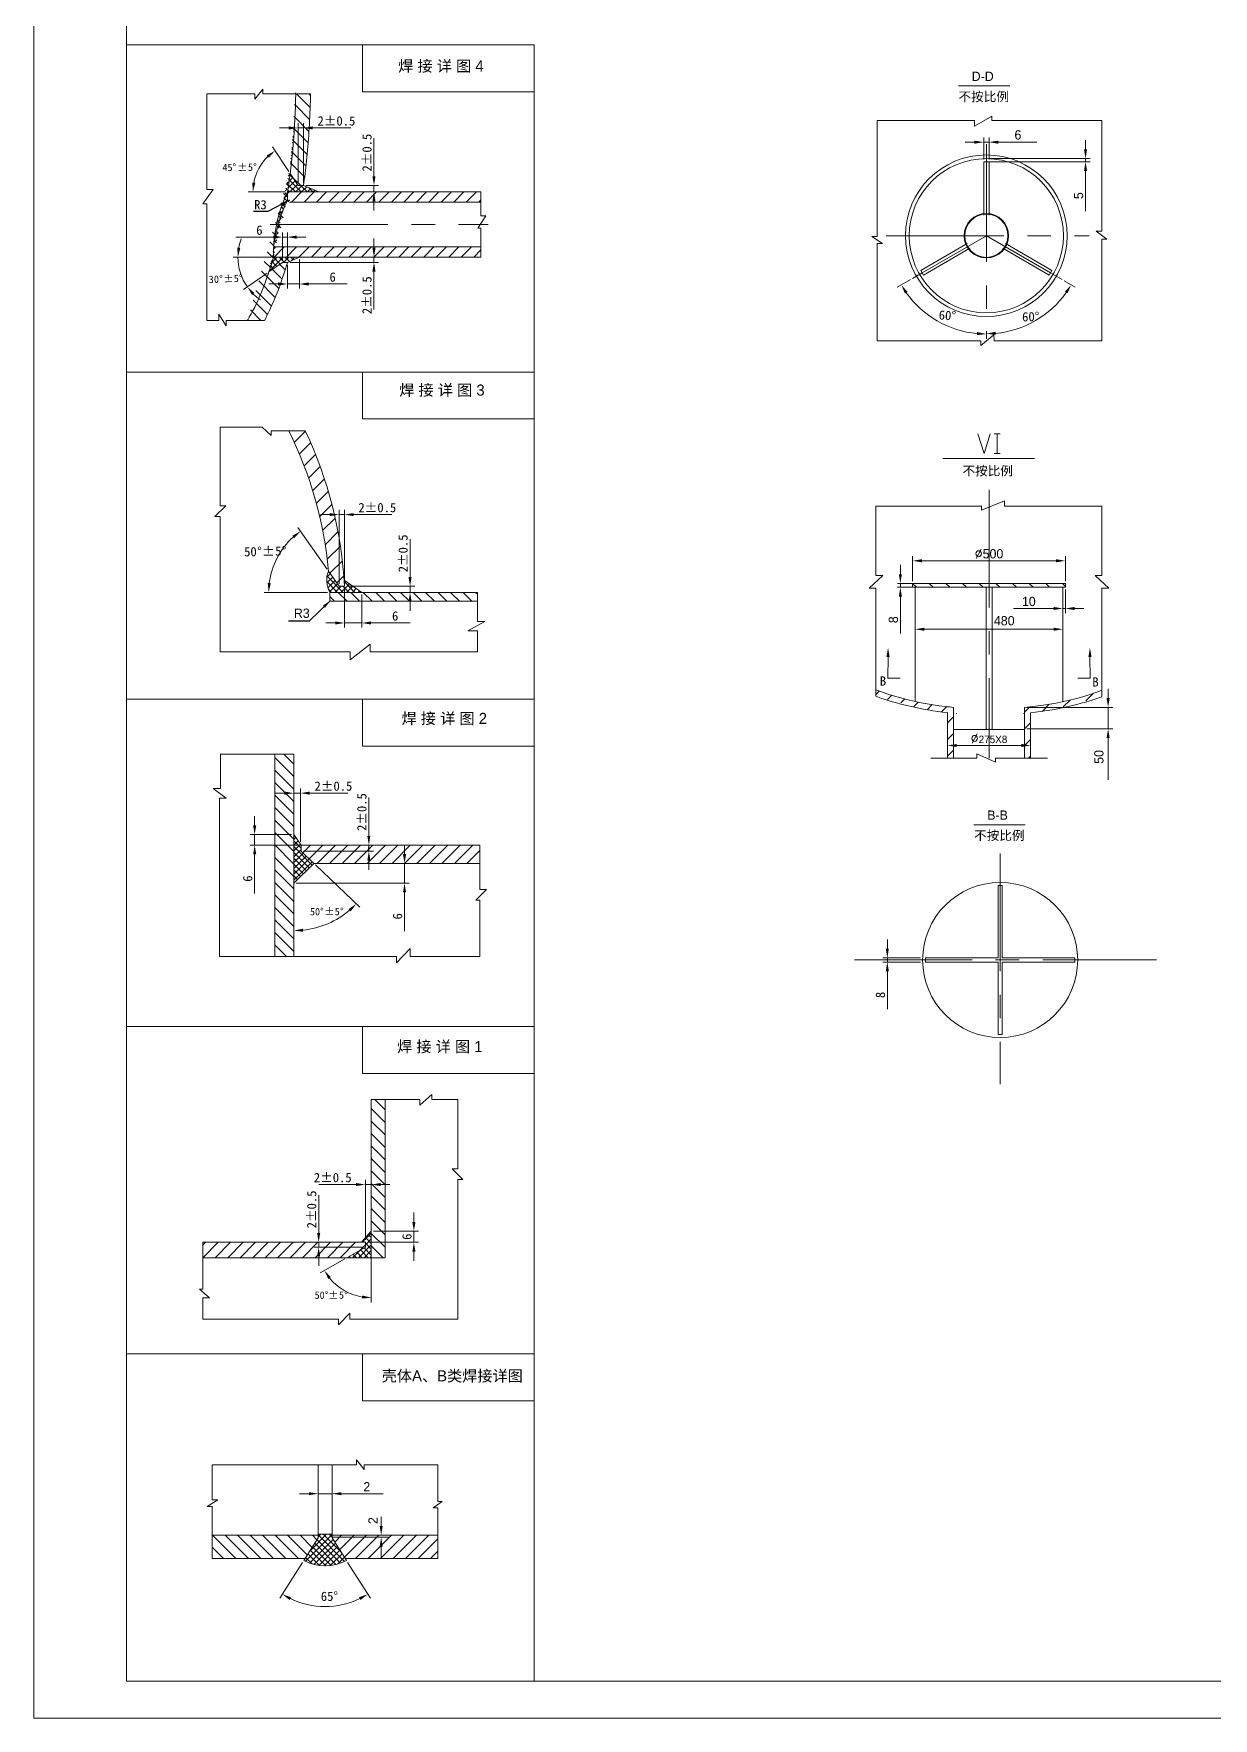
# Model space of a CAD drawing. Header units: millimetres. Extents: x 0 to 841, y 0 to 1189.
# Drawn here: x 0 to 318.3, y 0 to 454.5 of the extents above; entities that cross this region are included whole.
import ezdxf

# ---------------------------------------------------------------- set-up
doc = ezdxf.new("R2010")
doc.units = ezdxf.units.MM
doc.linetypes.add('CENTER', pattern=[50.8, 31.75, -6.35, 6.35, -6.35])
for name, color, linetype, lineweight in [('图层1', 6, 'CENTER', 5), ('图层2', 1, 'Continuous', 20), ('图层6', 7, 'Continuous', 5)]:
    doc.layers.add(name, color=color, linetype=linetype, lineweight=lineweight)
doc.styles.get("Standard").update_dxf_attribs({"font": 'SimSun.ttf'})
doc.dimstyles.new('ISO-25', dxfattribs={"dimtxt": 2.5, "dimasz": 2.5, "dimexe": 1.25, "dimexo": 0.625, "dimtad": 1, "dimdsep": 46, "dimtxsty": 'Standard', "dimcen": 2.5, "dimadec": 0, "dimazin": 0, "dimtfac": 1, "dimtmove": 0, "dimatfit": 3, "dimfxl": 1, "dimarcsym": 0})
pattern_1 = [(45, (14.1024, 0), (-0.7857724, 0.7857724), []), (135, (14.1024, 0), (-0.7857724, -0.7857724), [])]

msp = doc.modelspace()

# ---------------------------------------------------------------- hatches: boundary and pattern name
at = {"layer": '图层6'}
h = msp.add_hatch(dxfattribs=at)
h.set_pattern_fill('ANSI31', color=256, scale=0.75, angle=90, style=0)
h.set_pattern_definition([(135, (14.1024, 0), (-1.683798, -1.683798), [])])
edge = h.paths.add_edge_path()
edge.add_line((74.68, 438.22), (70.68, 438.22))
edge.add_ellipse((44.37, 441.86), major_axis=(0, 74.99), ratio=0.351351, start_angle=250.4406, end_angle=267.2167, ccw=False)
edge.add_line((69.19, 416.76), (71.33, 413.53))
edge.add_line((71.33, 413.53), (72.8, 413.53))
edge.add_spline(control_points=[(72.8, 413.53), (73.1, 415.67), (73.37, 417.86), (74.15, 425.34), (74.5, 430.77), (74.66, 436.91), (74.67, 437.56), (74.68, 438.22)], knot_values=[4.332816, 4.332816, 4.332816, 4.332816, 4.423246, 4.423246, 4.6388, 4.6388, 4.664706, 4.664706, 4.664706, 4.664706], degree=3, periodic=0)
edge = h.paths.add_edge_path()
edge.add_ellipse((44.37, 441.86), major_axis=(0, 74.99), ratio=0.351351, start_angle=210.3149, end_angle=226.4742, ccw=False)
edge.add_line((57.67, 377.13), (62.27, 377.13))
edge.add_spline(control_points=[(62.27, 377.13), (62.72, 377.98), (63.17, 378.86), (65.23, 383.18), (66.7, 387.02), (68.15, 391.74), (68.31, 392.26), (68.46, 392.79)], knot_values=[3.718894, 3.718894, 3.718894, 3.718894, 3.776583, 3.776583, 3.992137, 3.992137, 4.018486, 4.018486, 4.018486, 4.018486], degree=3, periodic=0)
edge.add_line((68.46, 392.79), (67.15, 392.79))
edge.add_line((67.15, 392.79), (63.47, 390.22))
h = msp.add_hatch(dxfattribs=at)
h.set_pattern_fill('ANSI37', color=256, scale=0.35, style=0)
h.set_pattern_definition(pattern_1)
edge = h.paths.add_edge_path()
edge.add_line((68.5, 411.79), (76.95, 411.79))
edge.add_line((76.95, 411.79), (72.8, 413.53))
edge.add_line((72.8, 413.53), (71.33, 413.53))
edge.add_line((71.33, 413.53), (69.19, 416.76))
edge.add_ellipse((44.37, 441.86), major_axis=(0, 74.99), ratio=0.351351, start_angle=246.3569, end_angle=250.4406, ccw=False)
edge = h.paths.add_edge_path()
edge.add_ellipse((44.37, 441.86), major_axis=(0, 74.99), ratio=0.351351, start_angle=226.4742, end_angle=230.5669, ccw=False)
edge.add_line((63.47, 390.22), (67.15, 392.79))
edge.add_line((67.15, 392.79), (68.46, 392.79))
edge.add_line((68.46, 392.79), (71.69, 394.23))
edge.add_line((71.69, 394.23), (64.72, 394.23))
h = msp.add_hatch(dxfattribs=at)
h.set_pattern_fill('ANSI31', color=256, scale=0.75, style=0)
h.set_pattern_definition([(45, (14.1024, 0), (-1.683798, 1.683798), [])])
h.paths.add_polyline_path([(68.5, 411.79), (68.5, 409.56, 0.414214), (69, 409.06), (120.64, 409.06), (120.64, 411.79)])
h.paths.add_polyline_path([(68.46, 396.97), (68.46, 394.23), (120.64, 394.23), (120.64, 396.97)])
h.paths.add_polyline_path([(67.15, 396.97), (65.32, 396.97, 0.378564), (64.72, 396.45, 0.000239), (64.72, 396.41, 0.000253), (64.72, 396.37), (64.72, 394.23), (67.15, 394.23)])
h.paths.add_polyline_path([(68.46, 396.97), (67.15, 396.97), (67.15, 394.23), (68.46, 394.23)])
h = msp.add_hatch(dxfattribs=at)
h.set_pattern_fill('ANSI37', color=256, scale=0.35, style=0)
h.set_pattern_definition(pattern_1)
h.paths.add_polyline_path([(65.51, 403.01), (65.95, 403.01, -0.047796), (68.5, 409.56), (68.5, 411.79, 0.060801)])
h = msp.add_hatch(dxfattribs=at)
h.set_pattern_fill('ANSI31', color=256, style=0)
h.paths.add_polyline_path([(73.24, 347.34), (68.79, 347.34, -0.092377), (79.54, 309.5), (82.4, 305.41), (82.4, 318.4, 0.068445)])
h.paths.add_polyline_path([(82.4, 318.4), (82.4, 305.41), (83.85, 305.41, 0.029384)])
h = msp.add_hatch(dxfattribs=at)
h.set_pattern_fill('ANSI37', color=256, scale=0.35, style=0)
h.set_pattern_definition([(45, (5.3928, 0), (-0.7857724, 0.7857724), []), (135, (5.3928, 0), (-0.7857724, -0.7857724), [])])
h.paths.add_polyline_path([(79.54, 309.5, 0.231911), (79.92, 303.76), (88.52, 303.76), (83.75, 307.05, -0.003694), (83.85, 305.41), (82.4, 305.41)])
h = msp.add_hatch(dxfattribs=at)
h.set_pattern_fill('ANSI31', color=256, angle=90, style=0)
h.paths.add_polyline_path([(256.94, 305.12), (257.75, 305.12), (257.75, 306.16), (237.15, 306.16), (237.15, 305.12)])
h.paths.add_polyline_path([(278.35, 305.12), (278.35, 306.16), (257.75, 306.16), (257.75, 305.12), (258.56, 305.12)])
h = msp.add_hatch(dxfattribs=at)
h.set_pattern_fill('ANSI31', color=256, scale=0.75, angle=90, style=0)
h.set_pattern_definition([(135, (5.3928, 0), (-1.683798, -1.683798), [])])
h.paths.add_polyline_path([(83.85, 301.39), (83.85, 303.76), (79.92, 303.76), (79.92, 301.59, 0.414214), (80.12, 301.39)])
h.paths.add_polyline_path([(119.7, 301.39), (119.7, 303.76), (83.85, 303.76), (83.85, 301.39)])
h = msp.add_hatch(dxfattribs=at)
h.set_pattern_fill('ANSI31', color=256, style=0)
h.set_pattern_definition([(45, (-11.1453, -56.4635), (-2.245064, 2.245064), [])])
edge = h.paths.add_edge_path()
edge.add_spline(control_points=[(248.13, 272.74), (247.41, 272.81), (246.69, 272.89), (241.54, 273.51), (237.26, 274.35), (231.2, 276.04), (229.17, 276.71), (227.26, 277.45)], knot_values=[0.889045, 0.889045, 0.889045, 0.889045, 0.934296, 0.934296, 1.216285, 1.216285, 1.368984, 1.368984, 1.368984, 1.368984], degree=3, periodic=0)
edge.add_line((227.26, 277.45), (227.26, 275.73))
edge.add_ellipse((257.9, 294.31), major_axis=(-49.54, 0), ratio=0.477167, start_angle=51.794, end_angle=76.7262)
edge.add_line((246.53, 271.3), (246.53, 258.99))
edge.add_line((246.53, 258.99), (248.13, 258.99))
edge.add_line((248.13, 258.99), (248.13, 272.74))
edge = h.paths.add_edge_path()
edge.add_line((267.37, 258.99), (268.97, 258.99))
edge.add_line((268.97, 258.99), (268.97, 271.27))
edge.add_ellipse((257.9, 294.31), major_axis=(-49.54, 0), ratio=0.477167, start_angle=102.9035, end_angle=127.7484)
edge.add_line((288.23, 275.62), (288.23, 277.33))
edge.add_spline(control_points=[(288.23, 277.33), (287.29, 276.97), (286.33, 276.63), (281.58, 275.08), (277.44, 274.11), (271.22, 273.13), (269.3, 272.9), (267.37, 272.71)], knot_values=[1.766084, 1.766084, 1.766084, 1.766084, 1.84063, 1.84063, 2.122619, 2.122619, 2.244247, 2.244247, 2.244247, 2.244247], degree=3, periodic=0)
edge.add_line((267.37, 272.71), (267.37, 258.99))
h = msp.add_hatch(dxfattribs=at)
h.set_pattern_fill('ANSI31', color=256, scale=0.75, angle=90, style=0)
h.set_pattern_definition([(135, (12.6188, 5.137), (-1.683798, -1.683798), [])])
h.paths.add_polyline_path([(70.17, 260.12), (65.03, 260.12), (65.03, 238.41), (70.17, 238.41)])
h.paths.add_polyline_path([(65.03, 238.41), (65.03, 235.57), (70.17, 235.57), (70.17, 238.41)])
h.paths.add_polyline_path([(65.03, 205.5), (70.17, 205.5), (70.17, 235.57), (65.03, 235.57)])
h = msp.add_hatch(dxfattribs=at)
h.set_pattern_fill('ANSI37', color=256, scale=0.35, style=0)
h.set_pattern_definition([(45, (12.6188, 5.1369), (-0.7857724, 0.7857724), []), (135, (12.6188, 5.1369), (-0.7857724, -0.7857724), [])])
h.paths.add_polyline_path([(72.17, 233.93), (72.17, 235.57), (70.17, 238.41), (70.17, 225.32), (75.62, 230.64)])
h = msp.add_hatch(dxfattribs=at)
h.set_pattern_fill('ANSI31', color=256, scale=0.75, style=0)
h.set_pattern_definition([(45, (12.6188, 5.137), (-1.683798, 1.683798), [])])
h.paths.add_polyline_path([(120.33, 230.64), (120.33, 235.57), (72.17, 235.57), (72.17, 234.42), (72.17, 233.93), (75.62, 230.64)])
h = msp.add_hatch(dxfattribs=at)
h.set_pattern_fill('ANSI31', color=256, scale=0.75, angle=90, style=0)
h.set_pattern_definition([(135, (-10.877, 3.7942), (-1.683798, -1.683798), [])])
h.paths.add_polyline_path([(91.09, 128.42), (94.85, 128.42), (94.85, 166.96), (91.09, 166.96)])
h.paths.add_polyline_path([(91.09, 124.27), (94.85, 124.27), (94.85, 128.42), (91.09, 128.42)])
h = msp.add_hatch(dxfattribs=at)
h.set_pattern_fill('ANSI31', color=256, scale=0.75, style=0)
h.set_pattern_definition([(45, (-10.877, 3.7942), (-1.683798, 1.683798), [])])
h.paths.add_polyline_path([(84.5, 124.27), (89.48, 127.11), (89.48, 128.42), (45.6, 128.42), (45.6, 124.27)])
h = msp.add_hatch(dxfattribs=at)
h.set_pattern_fill('ANSI37', color=256, scale=0.35, style=0)
h.set_pattern_definition([(45, (-10.8771, 3.7942), (-0.7857724, 0.7857724), []), (135, (-10.8771, 3.7942), (-0.7857724, -0.7857724), [])])
h.paths.add_polyline_path([(84.5, 124.27), (91.09, 124.27), (91.09, 131.43), (88.44, 128.42), (89.48, 128.42), (89.48, 127.11)])
h = msp.add_hatch(dxfattribs=at)
h.set_pattern_fill('ANSI31', color=256, scale=0.75, angle=90, style=0)
h.paths.add_polyline_path([(76.74, 48.68), (76.74, 49.38), (48.17, 49.38), (48.17, 43.09), (73.18, 43.09)])
h = msp.add_hatch(dxfattribs=at)
h.set_pattern_fill('ANSI37', color=256, scale=0.35, style=0)
h.set_pattern_definition([(45, (0, 8.3333), (-0.785772, 0.785772), []), (135, (0, 8.3333), (-0.785772, -0.785772), [])])
h.paths.add_polyline_path([(80.5, 48.68), (80.5, 49.38), (80.5, 49.65), (76.74, 49.65), (76.74, 49.38), (76.74, 48.68), (72.86, 42.59, 0.253308), (84.38, 42.59)])
h = msp.add_hatch(dxfattribs=at)
h.set_pattern_fill('ANSI31', color=256, scale=0.75, style=0)
h.paths.add_polyline_path([(109.07, 49.38), (80.5, 49.38), (80.5, 48.68), (84.06, 43.09), (109.07, 43.09)])

# ---------------------------------------------------------------- linework, layer by layer
at = {"layer": '图层1'}
for p, q in [((257.03, 424.68), (257.03, 374.82)), ((63.84, 403.01), (122.66, 403.01)), ((230.02, 399.97), (284.73, 399.97)), ((257.03, 399.97), (239.73, 389.98)), ((257.03, 399.97), (274.33, 389.98)), ((239.73, 389.98), (237.09, 388.46)), ((274.33, 389.98), (277.49, 388.16)), ((257.75, 331.43), (257.75, 258.99)), ((260.76, 233.31), (260.76, 171.11)), ((221.43, 204.58), (302.93, 204.58))]:
    msp.add_line(p, q, dxfattribs=at)
at = {"layer": '图层2'}
for p, q in [((70.68, 438.22), (74.68, 438.22)), ((256.31, 405.51), (256.31, 419.95)), ((256.31, 419.95), (257.75, 419.95)), ((257.75, 405.51), (257.75, 419.95)), ((71.33, 413.53), (69.19, 416.76)), ((68.5, 411.79), (120.64, 411.79)), ((68.5, 411.79), (68.5, 409.56)), ((69, 409.06), (120.64, 409.06)), ((71.33, 413.53), (72.8, 413.53)), ((72.8, 413.53), (76.95, 411.79)), ((64.72, 394.23), (64.72, 396.37)), ((65.32, 396.97), (120.64, 396.97)), ((251.88, 397.83), (239.37, 390.61)), ((252.59, 396.58), (240.09, 389.36)), ((261.47, 396.58), (273.97, 389.36)), ((262.18, 397.83), (274.69, 390.61)), ((67.15, 392.79), (63.47, 390.22)), ((64.72, 394.23), (120.64, 394.23)), ((67.15, 392.79), (68.46, 392.79)), ((68.46, 392.79), (71.69, 394.23)), ((240.09, 389.36), (239.37, 390.61)), ((274.69, 390.61), (273.97, 389.36)), ((82.4, 305.41), (79.54, 309.5)), ((83.85, 305.41), (82.4, 305.41)), ((88.52, 303.76), (83.75, 307.05)), ((237.15, 305.12), (237.15, 306.16)), ((237.15, 306.16), (278.35, 306.16)), ((256.94, 305.12), (237.15, 305.12)), ((237.83, 305.12), (237.83, 274.34)), ((256.94, 266.72), (256.94, 305.12)), ((256.94, 305.12), (258.56, 305.12)), ((258.56, 266.72), (258.56, 305.12)), ((258.56, 305.12), (278.35, 305.12)), ((277.67, 305.12), (277.67, 274.34)), ((278.35, 306.16), (278.35, 305.12)), ((79.92, 303.76), (119.7, 303.76)), ((79.92, 303.76), (79.92, 301.59)), ((80.12, 301.39), (119.7, 301.39)), ((230.48, 280.61), (233.75, 280.6)), ((285.01, 280.61), (281.74, 280.6)), ((248.13, 258.99), (248.13, 272.74)), ((267.37, 258.99), (267.37, 272.74)), ((246.53, 258.99), (246.53, 271.3)), ((268.97, 258.99), (268.97, 271.3)), ((248.13, 266.72), (267.37, 266.72)), ((65.03, 260.12), (65.03, 205.5)), ((70.17, 260.12), (70.17, 205.5)), ((72.17, 235.57), (70.17, 238.41)), ((72.17, 235.57), (120.33, 235.57)), ((72.17, 235.57), (72.17, 233.93)), ((72.17, 235.57), (72.17, 234.42)), ((72.17, 233.93), (75.62, 230.64)), ((75.62, 230.64), (70.17, 225.32)), ((75.62, 230.64), (120.33, 230.64)), ((76.24, 230.64), (103.53, 230.64)), ((260.2, 205.14), (260.2, 224.71)), ((260.2, 224.71), (260.76, 224.71)), ((261.32, 224.71), (260.76, 224.71)), ((261.32, 205.14), (261.32, 224.71)), ((260.2, 205.14), (240.63, 205.14)), ((240.63, 205.14), (240.63, 204.58)), ((240.63, 204.02), (240.63, 204.58)), ((261.32, 205.14), (280.89, 205.14)), ((280.89, 205.14), (280.89, 204.58)), ((280.89, 204.02), (280.89, 204.58)), ((260.2, 204.02), (240.63, 204.02)), ((260.2, 204.02), (260.2, 184.45)), ((261.32, 204.02), (261.32, 184.45)), ((261.32, 204.02), (280.89, 204.02)), ((260.2, 184.45), (260.76, 184.45)), ((261.32, 184.45), (260.76, 184.45)), ((91.09, 166.96), (91.09, 124.27)), ((91.09, 166.96), (94.85, 166.96)), ((94.85, 166.96), (94.85, 124.27)), ((91.09, 132.05), (91.09, 159.94)), ((45.6, 124.27), (45.6, 128.42)), ((45.6, 128.42), (89.48, 128.42)), ((88.86, 128.42), (53.17, 128.42)), ((91.09, 131.43), (88.44, 128.42)), ((89.48, 128.42), (89.48, 127.11)), ((94.85, 124.27), (45.6, 124.27)), ((89.48, 127.11), (84.5, 124.27)), ((89.48, 127.11), (89.48, 127.11)), ((48.17, 49.38), (76.74, 49.38)), ((76.74, 48.68), (72.86, 42.59)), ((76.74, 49.65), (80.5, 49.65)), ((76.74, 49.38), (76.74, 48.68)), ((109.07, 49.38), (80.5, 49.38)), ((80.5, 48.68), (80.5, 49.38)), ((80.5, 48.68), (80.5, 48.68)), ((80.5, 48.68), (84.38, 42.59)), ((48.17, 43.09), (73.18, 43.09)), ((109.07, 43.09), (84.06, 43.09))]:
    msp.add_line(p, q, dxfattribs=at)
at = {"layer": '图层2', "color": 0}
msp.add_lwpolyline([(25, 10), (831, 10), (831, 1179), (25, 1179)], close=True, dxfattribs=at)
at = {"layer": '图层2'}
for centre, radius in [((257.03, 399.97), 21.8), ((257.03, 399.97), 20.8), ((257.03, 399.97), 6), ((257.03, 399.97), 5.83), ((260.76, 204.58), 20.92)]:
    msp.add_circle(centre, radius, dxfattribs=at)
for centre, radius, start, end in [((102.97, 395.16), 38.27, 154.234, 178.1789), ((101.37, 392.98), 36.81, 153.2306, 174.647), ((69, 409.56), 0.5, 180, 270), ((65.32, 396.37), 0.6, 90, 180), ((-27.36, 299.57), 107.37, 5.3068, 26.4182), ((-27.36, 299.57), 111.37, 3.0059, 25.4003), ((85.58, 307.01), 6.53, 157.6592, 209.8861), ((80.12, 301.59), 0.2, 180, 270), ((78.62, 53.23), 12.1, 241.571, 298.429)]:
    msp.add_arc(centre, radius, start, end, dxfattribs=at)
for centre, major_axis, ratio, start_param, end_param in [((44.37, 441.86), (0, 74.99), 0.351351, 4.29974, 4.663811), ((44.37, 441.86), (0, 74.99), 0.351351, 3.670688, 4.024151), ((257.9, 294.31), (-49.54, 0), 0.477167, 0.903977, 1.339125), ((257.9, 294.31), (-49.54, 0), 0.477167, 1.796004, 2.22963)]:
    msp.add_ellipse(centre, major_axis=major_axis, ratio=ratio, start_param=start_param, end_param=end_param, dxfattribs=at)
for points, knots in [([(72.8, 413.53), (73.1, 415.67), (73.37, 417.86), (74.15, 425.34), (74.5, 430.77), (74.66, 436.91), (74.67, 437.56), (74.68, 438.22)], [4.332816, 4.332816, 4.332816, 4.332816, 4.4232458, 4.4232458, 4.6388002, 4.6388002, 4.6647063, 4.6647063, 4.6647063, 4.6647063]), ([(62.27, 377.13), (62.72, 377.98), (63.17, 378.86), (65.23, 383.18), (66.7, 387.02), (68.15, 391.74), (68.31, 392.26), (68.46, 392.79)], [3.7188936, 3.7188936, 3.7188936, 3.7188936, 3.7765826, 3.7765826, 3.992137, 3.992137, 4.0184857, 4.0184857, 4.0184857, 4.0184857]), ([(227.26, 277.45), (229.17, 276.71), (231.2, 276.04), (237.26, 274.35), (241.54, 273.51), (246.69, 272.89), (247.41, 272.81), (248.13, 272.74)], [0.8890454, 0.8890454, 0.8890454, 0.8890454, 1.0417443, 1.0417443, 1.3237334, 1.3237334, 1.3689839, 1.3689839, 1.3689839, 1.3689839]), ([(267.37, 272.71), (269.3, 272.9), (271.22, 273.13), (277.44, 274.11), (281.58, 275.08), (286.33, 276.63), (287.29, 276.97), (288.23, 277.33)], [1.7660841, 1.7660841, 1.7660841, 1.7660841, 1.8877117, 1.8877117, 2.1697008, 2.1697008, 2.2442467, 2.2442467, 2.2442467, 2.2442467])]:
    msp.add_open_spline(points, degree=3, knots=knots, dxfattribs=at)
at = {"layer": '图层6'}
for p, q in [((135, 451.5), (25, 451.5)), ((88.76, 451.5), (88.76, 438.83)), ((135, 451.5), (135, 10)), ((59.69, 438.22), (46.7, 438.22)), ((46.7, 438.22), (46.7, 412.41)), ((61.84, 439.53), (59.69, 436.78)), ((59.69, 436.78), (59.69, 438.22)), ((61.84, 438.22), (61.84, 439.53)), ((61.84, 438.22), (70.68, 438.22)), ((88.76, 438.83), (135, 438.83)), ((249.49, 440.39), (263.33, 440.39)), ((253.81, 429.51), (258.51, 432.24)), ((258.51, 432.24), (258.51, 431.02)), ((68.83, 429.05), (66.33, 429.05)), ((71.33, 414.15), (71.33, 430.3)), ((71.33, 429.05), (72.8, 429.05)), ((72.8, 414.15), (72.8, 430.3)), ((75.3, 429.05), (85.56, 429.05)), ((227.6, 431.02), (253.81, 431.02)), ((227.6, 399.8), (227.6, 431.02)), ((253.81, 431.02), (253.81, 429.51)), ((258.51, 431.02), (288.23, 431.02)), ((288.23, 431.02), (288.23, 401.24)), ((68.85, 417.28), (64.43, 423.96)), ((91.81, 416.03), (91.81, 426.26)), ((253.81, 425.21), (251.31, 425.21)), ((256.31, 420.57), (256.31, 426.46)), ((256.31, 425.21), (257.75, 425.21)), ((257.75, 420.57), (257.75, 426.46)), ((260.25, 425.21), (270.67, 425.21)), ((283.8, 423.28), (283.8, 425.78)), ((257.66, 420.78), (285.05, 420.78)), ((257.66, 419.95), (285.05, 419.95)), ((283.8, 420.78), (283.8, 419.95)), ((283.8, 417.45), (283.8, 406.61)), ((48.42, 412.41), (45.65, 408.6)), ((46.7, 412.41), (48.42, 412.41)), ((67.88, 411.79), (57.9, 411.79)), ((76.89, 411.81), (72.8, 413.53)), ((73.42, 413.53), (93.06, 413.53)), ((77.57, 411.79), (93.06, 411.79)), ((91.81, 411.79), (91.81, 413.53)), ((91.81, 409.29), (91.81, 406.79)), ((120.64, 411.79), (120.64, 409.06)), ((120.64, 409.06), (120.64, 405.37)), ((45.65, 408.6), (46.7, 408.6)), ((46.7, 408.6), (46.7, 377.13)), ((121.98, 405.37), (119.84, 401.98)), ((120.64, 405.37), (121.98, 405.37)), ((67.15, 393.41), (67.15, 400.85)), ((68.46, 393.41), (68.46, 400.85)), ((119.84, 401.98), (120.64, 401.98)), ((120.64, 401.98), (120.64, 394.23)), ((288.23, 401.24), (286.67, 401.24)), ((286.67, 401.24), (289.53, 399.02)), ((64.65, 399.6), (54.55, 399.6)), ((68.46, 399.6), (67.15, 399.6)), ((70.96, 399.6), (73.46, 399.6)), ((91.81, 396.73), (91.81, 399.23)), ((229.04, 397.85), (226.17, 399.8)), ((226.17, 399.8), (227.6, 399.8)), ((227.6, 371.66), (227.6, 397.85)), ((227.6, 397.85), (229.04, 397.85)), ((288.23, 399.02), (288.23, 371.66)), ((289.53, 399.02), (288.23, 399.02)), ((64.09, 394.23), (53.86, 394.23)), ((68.46, 392.16), (68.46, 385.7)), ((69.09, 392.79), (93.06, 392.79)), ((71.69, 393.61), (71.69, 385.7)), ((72.2, 394.23), (93.06, 394.23)), ((91.81, 394.23), (91.81, 392.79)), ((62.96, 389.87), (56.62, 385.45)), ((65.96, 386.95), (63.46, 386.95)), ((68.46, 386.95), (71.69, 386.95)), ((74.19, 386.95), (84.62, 386.95)), ((91.81, 390.29), (91.81, 380.05)), ((236.54, 388.14), (232.98, 386.09)), ((278.04, 387.84), (281.02, 386.12)), ((49.92, 377.13), (49.92, 378.84)), ((49.92, 378.84), (51.97, 375.64)), ((46.7, 377.13), (49.92, 377.13)), ((51.97, 375.64), (51.97, 377.13)), ((51.97, 377.13), (57.67, 377.13)), ((57.67, 377.13), (62.27, 377.13)), ((259.03, 373.23), (255.51, 370.36)), ((257.03, 374.19), (257.03, 372.27)), ((257.03, 374.19), (257.03, 372.2)), ((259.16, 371.66), (259.03, 373.23)), ((255.51, 371.66), (227.6, 371.66)), ((255.51, 370.36), (255.51, 371.66)), ((288.23, 371.66), (259.16, 371.66)), ((135, 363.2), (25, 363.2)), ((88.76, 363.2), (88.76, 350.53)), ((88.76, 350.53), (135, 350.53)), ((61.65, 348.3), (50.3, 348.3)), ((50.3, 348.3), (50.3, 327.14)), ((64.1, 346.08), (61.65, 348.3)), ((68.79, 347.34), (64.1, 347.34)), ((64.1, 347.34), (64.1, 346.08)), ((73.24, 347.34), (68.79, 347.34)), ((254.76, 346.52), (256.41, 341.21)), ((258.06, 346.52), (256.41, 341.21)), ((259.15, 346.52), (260.76, 346.52)), ((260.76, 346.52), (259.96, 346.52)), ((259.96, 346.52), (259.96, 341.21)), ((259.96, 341.21), (259.15, 341.21)), ((259.15, 341.21), (260.76, 341.21)), ((245.25, 339.88), (270.01, 339.88)), ((255.71, 325.91), (261.92, 328.45)), ((261.92, 328.45), (261.92, 327)), ((51.82, 327.14), (48.89, 324.22)), ((48.89, 324.22), (50.3, 324.22)), ((50.3, 327.14), (51.82, 327.14)), ((50.3, 324.22), (50.3, 287.69)), ((79.9, 324.74), (77.4, 324.74)), ((82.4, 306.03), (82.4, 325.99)), ((82.4, 324.74), (83.85, 324.74)), ((83.85, 306.03), (83.85, 325.99)), ((86.35, 324.74), (96.59, 324.74)), ((227.26, 308.32), (227.26, 327)), ((227.26, 327), (255.71, 327)), ((255.71, 327), (255.71, 325.91)), ((261.92, 327), (288.23, 327)), ((288.23, 308.32), (288.23, 327)), ((79.18, 310.01), (71.3, 321.3)), ((101.55, 307.91), (101.55, 318.14)), ((233.83, 308.66), (233.83, 311.16)), ((237.15, 306.79), (237.15, 313.52)), ((239.65, 312.27), (275.85, 312.27)), ((278.35, 306.79), (278.35, 313.52)), ((83.85, 304.78), (83.85, 294.25)), ((84.47, 305.41), (102.8, 305.41)), ((101.55, 303.76), (101.55, 305.41)), ((225.42, 304.86), (229.12, 308.32)), ((227.26, 304.86), (225.42, 304.86)), ((229.12, 308.32), (227.26, 308.32)), ((227.26, 275.73), (227.26, 304.86)), ((237.15, 306.16), (233.07, 306.16)), ((237.15, 305.12), (233.07, 305.12)), ((233.83, 306.16), (233.83, 305.12)), ((290.07, 304.86), (286.38, 308.32)), ((286.38, 308.32), (288.23, 308.32)), ((288.23, 275.62), (288.23, 304.86)), ((288.23, 304.86), (290.07, 304.86)), ((79.3, 303.76), (62.15, 303.76)), ((88.52, 303.14), (88.52, 294.25)), ((88.86, 303.76), (102.8, 303.76)), ((101.55, 301.26), (101.55, 298.76)), ((119.7, 295.86), (119.7, 303.76)), ((233.83, 302.62), (233.83, 292.62)), ((237.83, 304.5), (237.83, 292.56)), ((277.67, 304.5), (277.67, 292.56)), ((277.67, 303.87), (277.67, 298.16)), ((278.35, 304.5), (278.35, 298.16)), ((81.35, 295.5), (78.85, 295.5)), ((83.85, 295.5), (88.52, 295.5)), ((91.02, 295.5), (101.55, 295.5)), ((117.11, 293.41), (121.69, 295.86)), ((121.69, 295.86), (119.7, 295.86)), ((275.17, 299.41), (264.34, 299.41)), ((278.35, 299.41), (277.67, 299.41)), ((280.85, 299.41), (283.35, 299.41)), ((119.7, 293.41), (117.11, 293.41)), ((119.7, 287.69), (119.7, 293.41)), ((240.33, 293.81), (275.17, 293.81)), ((50.3, 287.69), (85.37, 287.69)), ((85.37, 285.56), (90.77, 289.81)), ((85.37, 287.69), (85.37, 285.56)), ((90.77, 289.81), (90.77, 287.69)), ((90.77, 287.69), (119.7, 287.69)), ((230.48, 280.61), (230.5, 286.34)), ((285.01, 280.61), (284.99, 286.34)), ((289.89, 275.24), (289.89, 277.74)), ((135, 274.9), (25, 274.9)), ((88.76, 274.9), (88.76, 262.23)), ((267.99, 272.74), (291.14, 272.74)), ((289.89, 272.74), (289.89, 266.95)), ((246.53, 260.21), (246.53, 263.71)), ((267.99, 266.95), (291.14, 266.95)), ((268.97, 260.19), (268.97, 263.71)), ((289.89, 264.45), (289.89, 253.2)), ((50.39, 250.84), (50.39, 260.12)), ((50.39, 260.12), (65.03, 260.12)), ((65.03, 260.12), (70.17, 260.12)), ((88.76, 262.23), (135, 262.23)), ((249.03, 262.46), (266.47, 262.46)), ((254.43, 258.99), (254.43, 260.16)), ((254.43, 260.16), (259.5, 257.93)), ((242.05, 258.99), (254.43, 258.99)), ((259.5, 257.93), (259.5, 258.99)), ((259.5, 258.99), (273.49, 258.99)), ((51.95, 248.27), (48.39, 250.84)), ((48.39, 250.84), (50.39, 250.84)), ((70.17, 239.04), (70.17, 250.84)), ((72, 236.44), (72, 250.84)), ((50.1, 205.5), (50.1, 248.27)), ((50.1, 248.27), (51.95, 248.27)), ((67.67, 249.59), (65.17, 249.59)), ((70.17, 249.59), (72, 249.59)), ((74.5, 249.59), (84.73, 249.59)), ((90.43, 238.07), (90.43, 248.4)), ((59.62, 240.91), (59.62, 243.41)), ((253.68, 241.07), (267.51, 241.07)), ((69.55, 238.41), (58.37, 238.41)), ((59.62, 238.41), (59.62, 235.57)), ((71.55, 235.57), (58.37, 235.57)), ((59.62, 233.07), (59.62, 222.51)), ((72.8, 235.57), (91.68, 235.57)), ((72.8, 233.93), (91.68, 233.93)), ((90.41, 235.57), (90.36, 234.42)), ((90.43, 233.93), (90.43, 235.57)), ((100.05, 233.14), (100.05, 235.64)), ((120.33, 235.57), (120.33, 230.64)), ((76.07, 230.21), (87.96, 218.85)), ((76.24, 230.64), (101.3, 230.64)), ((90.43, 231.43), (90.43, 228.93)), ((100.05, 230.64), (100.05, 225.32)), ((120.33, 230.64), (120.33, 223.58)), ((70.8, 225.32), (101.3, 225.32)), ((100.05, 222.82), (100.05, 212.39)), ((122.14, 223.58), (119.29, 220.73)), ((120.33, 223.58), (122.14, 223.58)), ((119.29, 220.73), (119.29, 220.73)), ((119.29, 220.73), (119.29, 220.73)), ((119.29, 220.73), (119.29, 220.73)), ((119.29, 220.73), (120.33, 220.73)), ((120.33, 220.73), (120.33, 205.5)), ((230.32, 207.64), (230.32, 210.14)), ((65.03, 205.5), (50.1, 205.5)), ((70.17, 205.5), (65.03, 205.5)), ((97.89, 205.5), (70.17, 205.5)), ((101.6, 207.69), (97.89, 203.84)), ((97.89, 203.84), (97.89, 205.5)), ((101.6, 205.5), (101.6, 207.69)), ((120.33, 205.5), (101.6, 205.5)), ((239.23, 205.14), (229.07, 205.14)), ((230.32, 205.14), (230.32, 204.02)), ((239.23, 204.02), (229.07, 204.02)), ((230.32, 201.52), (230.32, 191.28)), ((135, 186.6), (25, 186.6)), ((88.76, 186.6), (88.76, 173.93)), ((88.76, 173.93), (135, 173.93)), ((104.18, 165.41), (107.4, 168.32)), ((107.4, 168.32), (107.4, 166.96)), ((94.85, 166.96), (104.18, 166.96)), ((104.18, 166.96), (104.18, 165.41)), ((107.4, 166.96), (114.45, 166.96)), ((114.45, 166.96), (114.45, 148.25)), ((114.45, 148.25), (112.92, 148.25)), ((112.92, 148.25), (115.83, 145.34)), ((86.98, 144), (76.89, 144)), ((76.89, 130.92), (76.89, 141.16)), ((89.48, 129.05), (89.48, 145.25)), ((91.09, 144), (89.48, 144)), ((91.09, 129.05), (91.09, 145.25)), ((93.59, 144), (96.09, 144)), ((115.83, 145.34), (114.45, 145.34)), ((114.45, 145.34), (114.45, 107.65)), ((102.58, 133.93), (102.58, 136.43)), ((88.86, 128.42), (75.64, 128.42)), ((76.89, 127.11), (76.89, 128.42)), ((90.11, 128.42), (103.83, 128.42)), ((91.09, 127.4), (91.09, 112.2)), ((91.72, 131.43), (103.83, 131.43)), ((102.58, 128.42), (102.58, 131.43)), ((45.62, 115.77), (45.62, 124.27)), ((88.86, 127.11), (75.64, 127.11)), ((76.89, 124.61), (76.89, 122.11)), ((83.95, 123.96), (77.33, 120.2)), ((102.58, 125.92), (102.58, 123.42)), ((47.46, 113.47), (44.7, 115.77)), ((44.7, 115.77), (44.7, 115.77)), ((44.7, 115.77), (45.62, 115.77)), ((45.62, 107.65), (45.62, 113.47)), ((45.62, 113.47), (47.46, 113.47)), ((85.32, 109.34), (82.26, 106.12)), ((85.32, 107.65), (85.32, 109.34)), ((82.26, 107.65), (45.62, 107.65)), ((82.26, 106.12), (82.26, 107.65)), ((114.45, 107.65), (85.32, 107.65)), ((135, 98.3), (25, 98.3)), ((88.76, 98.3), (88.76, 85.63)), ((88.76, 85.63), (135, 85.63)), ((48.17, 58.91), (48.17, 68.41)), ((48.17, 68.41), (76.74, 68.41)), ((76.74, 49.38), (76.74, 68.41)), ((76.74, 68.41), (80.5, 68.41)), ((80.5, 49.38), (80.5, 68.41)), ((80.5, 68.41), (87.13, 68.41)), ((87.13, 68.41), (87.13, 69.74)), ((87.13, 69.74), (89.16, 67.14)), ((89.16, 67.14), (89.16, 68.38)), ((89.16, 68.38), (109.07, 68.38)), ((109.07, 58.52), (109.07, 68.38)), ((89.16, 67.14), (89.16, 67.14)), ((89.16, 67.14), (89.16, 67.14)), ((74.24, 60.6), (71.74, 60.6)), ((76.74, 59.29), (76.74, 61.85)), ((76.74, 60.6), (80.5, 60.6)), ((83, 60.6), (94.25, 60.6)), ((46.85, 57.11), (49.67, 58.91)), ((48.17, 57.11), (46.85, 57.11)), ((49.67, 58.91), (48.17, 58.91)), ((48.17, 49.38), (48.17, 57.11)), ((107.8, 56.76), (110.21, 58.52)), ((109.07, 56.76), (107.8, 56.76)), ((110.21, 58.52), (109.07, 58.52)), ((109.07, 49.38), (109.07, 56.76)), ((93.76, 51.88), (93.76, 54.38)), ((48.17, 43.09), (48.17, 49.38)), ((80.5, 48.84), (95.8, 48.84)), ((93.76, 46.34), (93.76, 43.25)), ((109.07, 49.38), (109.07, 43.09)), ((72.52, 42.06), (66.4, 32.44)), ((84.71, 42.06), (90.84, 32.44))]:
    msp.add_line(p, q, dxfattribs=at)
msp.add_lwpolyline([(0, 0), (841, 0), (841, 1189), (0, 1189)], close=True, dxfattribs=at)
for centre, radius, start, end in [((72.48, 411.79), 13.34, 134.2649, 169.2443), ((69.23, 394.23), 14.12, 159.6861, 169.8431), ((69.23, 394.23), 14.12, 180, 214.8599), ((69.23, 394.23), 14.12, 225.0169, 235.1738), ((257.03, 399.97), 26.52, 215.4036, 264.5964), ((257.03, 399.97), 26.45, 275.4176, 324.5824), ((83.55, 303.76), 20.14, 132.0353, 172.8849), ((70.17, 235.84), 23.35, 276.1371, 310.1742), ((91.09, 128.02), 14.58, 219.4592, 260.1605), ((78.62, 51.63), 21.5, 244.166, 295.834)]:
    msp.add_arc(centre, radius, start, end, dxfattribs=at)
for points in [[(68.83, 429.47), (68.83, 428.64), (71.33, 429.05)], [(75.3, 429.47), (75.3, 428.64), (72.8, 429.05)], [(62.91, 421.67), (63.44, 421.02), (65.12, 422.91)], [(253.81, 425.62), (253.81, 424.79), (256.31, 425.21)], [(260.25, 425.62), (260.25, 424.79), (257.75, 425.21)], [(283.38, 423.28), (284.21, 423.28), (283.8, 420.78)], [(283.38, 417.45), (284.21, 417.45), (283.8, 419.95)], [(59.79, 414.24), (58.96, 414.32), (59.15, 411.79)], [(91.39, 416.03), (92.23, 416.03), (91.81, 413.53)], [(91.39, 409.29), (92.23, 409.29), (91.81, 411.79)], [(64.65, 400.02), (64.65, 399.18), (67.15, 399.6)], [(70.96, 400.02), (70.96, 399.18), (68.46, 399.6)], [(55.74, 396.69), (54.91, 396.76), (55.11, 394.23)], [(91.39, 396.73), (92.23, 396.73), (91.81, 394.23)], [(91.39, 390.29), (92.23, 390.29), (91.81, 392.79)], [(65.96, 387.37), (65.96, 386.53), (68.46, 386.95)], [(74.19, 387.37), (74.19, 386.53), (71.69, 386.95)], [(235.07, 384.38), (235.77, 384.83), (234.07, 386.71)], [(278.23, 384.87), (278.94, 384.42), (279.94, 386.75)], [(58.93, 383.98), (59.57, 384.51), (57.64, 386.16)], [(254.55, 373.99), (254.51, 373.16), (257.03, 373.45)], [(259.55, 373.22), (259.51, 374.06), (257.03, 373.52)], [(79.9, 325.15), (79.9, 324.32), (82.4, 324.74)], [(86.35, 325.15), (86.35, 324.32), (83.85, 324.74)], [(69.8, 319.05), (70.32, 318.4), (72.02, 320.28)], [(239.65, 312.69), (239.65, 311.86), (237.15, 312.27)], [(275.85, 312.69), (275.85, 311.86), (278.35, 312.27)], [(63.97, 306.23), (63.14, 306.28), (63.4, 303.76)], [(101.13, 307.91), (101.96, 307.91), (101.55, 305.41)], [(233.42, 308.66), (234.25, 308.66), (233.83, 306.16)], [(233.42, 302.62), (234.25, 302.62), (233.83, 305.12)], [(101.13, 301.26), (101.96, 301.26), (101.55, 303.76)], [(81.35, 295.92), (81.35, 295.08), (83.85, 295.5)], [(91.02, 295.92), (91.02, 295.08), (88.52, 295.5)], [(275.17, 299.83), (275.17, 298.99), (277.67, 299.41)], [(280.85, 299.83), (280.85, 298.99), (278.35, 299.41)], [(240.33, 294.23), (240.33, 293.39), (237.83, 293.81)], [(275.17, 294.23), (275.17, 293.39), (277.67, 293.81)], [(230.09, 286.35), (230.93, 286.34), (230.52, 288.84)], [(285.4, 286.35), (284.57, 286.34), (284.98, 288.84)], [(289.47, 275.24), (290.31, 275.24), (289.89, 272.74)], [(289.47, 264.45), (290.31, 264.45), (289.89, 266.95)], [(249.03, 262.87), (249.03, 262.04), (246.53, 262.46)], [(266.47, 262.87), (266.47, 262.04), (268.97, 262.46)], [(67.67, 250.01), (67.67, 249.18), (70.17, 249.59)], [(74.5, 250.01), (74.5, 249.18), (72, 249.59)], [(59.2, 240.91), (60.04, 240.91), (59.62, 238.41)], [(90.01, 238.07), (90.84, 238.07), (90.43, 235.57)], [(59.2, 233.07), (60.04, 233.07), (59.62, 235.57)], [(90.01, 231.43), (90.84, 231.43), (90.43, 233.93)], [(99.64, 233.14), (100.47, 233.14), (100.05, 230.64)], [(99.64, 222.82), (100.47, 222.82), (100.05, 225.32)], [(84.95, 218.3), (85.52, 217.69), (87.06, 219.71)], [(72.69, 212.21), (72.65, 213.04), (70.17, 212.49)], [(229.9, 207.64), (230.73, 207.64), (230.32, 205.14)], [(229.9, 201.52), (230.73, 201.52), (230.32, 204.02)], [(86.98, 144.41), (86.98, 143.58), (89.48, 144)], [(93.59, 144.41), (93.59, 143.58), (91.09, 144)], [(102.16, 133.93), (103, 133.93), (102.58, 131.43)], [(76.47, 130.92), (77.3, 130.92), (76.89, 128.42)], [(102.16, 125.92), (103, 125.92), (102.58, 128.42)], [(76.47, 124.61), (77.3, 124.61), (76.89, 127.11)], [(79.49, 118.52), (80.18, 119), (78.42, 120.82)], [(88.64, 114.08), (88.56, 113.25), (91.09, 113.45)], [(74.24, 61.01), (74.24, 60.18), (76.74, 60.6)], [(83, 61.01), (83, 60.18), (80.5, 60.6)], [(93.34, 51.88), (94.17, 51.88), (93.76, 49.38)], [(93.34, 46.34), (94.17, 46.34), (93.76, 48.84)], [(69.05, 31.92), (69.45, 32.64), (67.07, 33.5)], [(87.78, 32.64), (88.19, 31.92), (90.17, 33.5)]]:
    msp.add_solid(points, dxfattribs=at)

# ---------------------------------------------------------------- texts
for s, height, rotation, p in [('45°', 2, 1, (50.95, 417.38)), ('±', 2, 1, (54.97, 417.41)), ('5', 2, 1, (57.82, 417.46)), ('°', 2, 1, (59.24, 417.48)), ('3', 2, 1.7586, (47.24, 387.19)), ('0', 2, 1.7586, (48.66, 387.23)), ('°', 2, 1.7586, (50.08, 387.27)), ('±', 2, 1.7586, (51.17, 387.36)), ('5', 2, 1.7586, (54.01, 387.45)), ('°', 2, 1.7586, (55.43, 387.49)), ('50', 2.5, 1, (56.79, 313.45)), ('°', 2.5, 1, (60.34, 313.52)), ('±', 2.5, 1, (61.62, 313.58)), ('5', 2.5, 1, (65.18, 313.64)), ('°', 2.5, 1, (66.95, 313.67))]:
    msp.add_text(s, height=height, rotation=rotation, dxfattribs=at).set_placement(p)
for s, p in [('50°', (74.54, 216.62)), ('±', (78.38, 216.66)), ('5', (81.23, 216.66)), ('°', (82.65, 216.66)), ('50°', (75.79, 113.16)), ('±', (79.52, 113.19)), ('5', (82.36, 113.19)), ('°', (83.78, 113.19))]:
    msp.add_text(s, height=2, dxfattribs=at).set_placement(p)
for s, insert, char_height, attachment_point in [('{\\fￋￎￌﾣﾤ|b0|i0|c134|p54;焊 接 详 图 4}', (98.34, 447.25), 3, 1), ('{\\fￋￎￌﾣﾤ|b0|i0|c134|p54;D-D}', (253.08, 444.23), 2.5, 1), ('{\\fￋￎￌﾣﾤ|b0|i0|c134|p54;不按比例}', (249.52, 438.75), 2.5, 1), ('2%%p0.5', (81.68, 430.93), 2.5, 5), ('{\\fￋￎￌﾣﾤ|b0|i0|c134|p54;6}', (265.55, 427.16), 2.5, 5), ('R3', (59.47, 409.59), 2.5, 1), ('6', (60.9, 401.47), 2.5, 5), ('6', (80.65, 388.82), 2.5, 5), ('{\\fￋￎￌﾣﾤ|b0|i0|c134|p54;焊 接 详 图 3}', (98.62, 359.83), 3, 1), ('{\\fￋￎￌﾣﾤ|b0|i0|c134|p54;不按比例}', (250.58, 337.79), 2.5, 1), ('2%%p0.5', (92.72, 326.61), 2.5, 5), ('{\\Ftxt.shx;%%c\\fￋￎￌﾣﾤ|b0|i0|c134|p54;500}', (257.75, 314.15), 2.5, 5), ('{\\fￋￎￌﾣﾤ|b0|i0|c134|p54;10}', (268.5, 301.29), 2.5, 5), ('{\\fￋￎￌﾣﾤ|b0|i0|c134|p2;R3}', (70.2, 299.38), 2.5, 1), ('6', (97.53, 297.37), 2.5, 5), ('{\\fￋￎￌﾣﾤ|b0|i0|c134|p54;480}', (261.86, 296.09), 2.5, 5), ('B', (228.3, 281.1), 2.5, 1), ('B', (285.63, 280.85), 2.5, 1), ('{\\fￋￎￌﾣﾤ|b0|i0|c134|p54;焊 接 详 图 2}', (99.25, 271.25), 3, 1), ('{\\Ftxt.shx;%%c\\fￋￎￌﾣﾤ|b0|i0|c134|p2;\\H0.8x;275X8}', (257.75, 264.33), 2.5, 5), ('2%%p0.5', (80.87, 251.47), 2.5, 5), ('{\\fￋￎￌﾣﾤ|b0|i0|c134|p54;B-B}', (257.27, 244.91), 2.5, 1), ('{\\fￋￎￌﾣﾤ|b0|i0|c134|p54;不按比例}', (253.71, 239.43), 2.5, 1), ('{\\fￋￎￌﾣﾤ|b0|i0|c134|p54;焊 接 详 图 1}', (98.05, 182.72), 3, 1), ('2%%p0.5', (80.68, 145.87), 2.5, 5), ('{\\fￋￎￌﾣﾤ|b0|i0|c134|p54;壳体A、B类焊接详图}', (93.9, 93.89), 3, 1), ('{\\fￋￎￌﾣﾤ|b0|i0|c134|p54;2}', (89.87, 62.47), 2.5, 5), ('65°', (79.8, 32.9), 2.5, 5)]:
    msp.add_mtext(s, dxfattribs=dict(at, insert=insert, char_height=char_height, attachment_point=attachment_point))
at = {"layer": '图层6', "char_height": 2.5, "attachment_point": 5}
for s, insert, rotation in [('2%%p0.5', (89.93, 422.39), 90), ('{\\fￋￎￌﾣﾤ|b0|i0|c134|p54;5}', (281.92, 410.78), 90), ('2%%p0.5', (89.93, 383.92), 90), ('60°', (246.53, 378.46), 356.3581), ('60°', (269.01, 378.11), 1.0451), ('2%%p0.5', (99.67, 314.27), 90), ('{\\fￋￎￌﾣﾤ|b0|i0|c134|p54;8}', (231.96, 296.37), 90), ('{\\fￋￎￌﾣﾤ|b0|i0|c134|p54;50}', (287.4, 259.37), 90), ('2%%p0.5', (88.55, 244.49), 90), ('6', (57.74, 226.54), 90), ('6', (98.18, 216.36), 90), ('8', (228.44, 195.15), 90), ('2%%p0.5', (75.01, 137.29), 90), ('6', (100.71, 129.93), 90), ('{\\fￋￎￌﾣﾤ|b0|i0|c134|p54;2}', (91.54, 53.34), 90)]:
    msp.add_mtext(s, dxfattribs=dict(at, insert=insert, rotation=rotation))

# ---------------------------------------------------------------- leaders
at = {"layer": '图层6'}
for points in [[(69, 409.56), (63.17, 406.55), (59.27, 406.55)], [(80.12, 301.59), (74.29, 296.02), (68.74, 296.02)]]:
    msp.add_leader(points, dimstyle='ISO-25', override={"dimgap": 0.625, "dimtad": 0}, dxfattribs=at)

doc.saveas('drawing.dxf')
